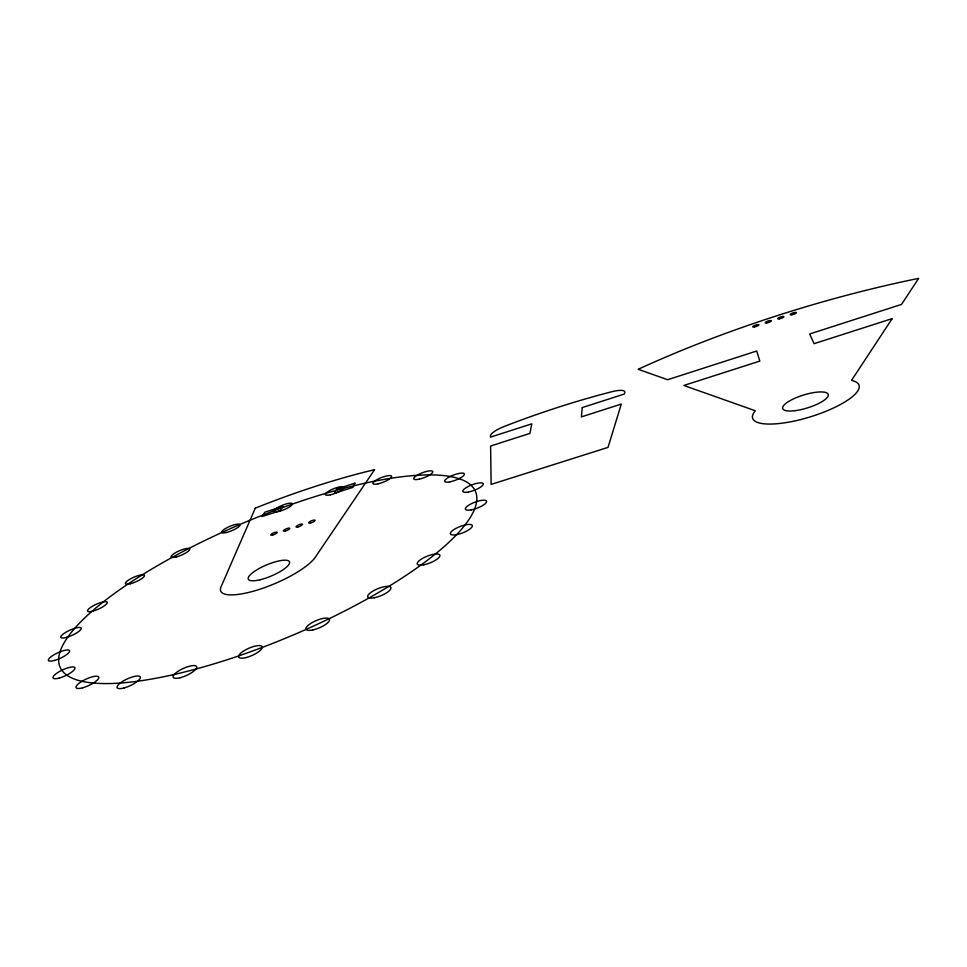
<?xml version="1.0" encoding="UTF-8"?>
<svg xmlns="http://www.w3.org/2000/svg" width="967" height="967" viewBox="0 0 967 967"><rect width="100%" height="100%" fill="white"/><g stroke="black" fill="none" stroke-linecap="round" stroke-linejoin="round"><path stroke-width="1.45" d="M582.267 407.578L581.385 416.886L621.298 404.073L608.025 447.383L491.127 484.407L490.607 446.017L529.916 433.397L531.79 423.824L490.487 437.12L490.474 435.875A18.204 4.509 -20.2 0 1 504.883 426.205A285.869 82.558 -20 0 1 611.591 391.78A18.446 4.593 -19.3 0 1 624.815 392.614L624.38 394.016L582.267 407.578M255.288 508.158L221.044 586.824A52.194 14.082 -22.8 0 0 258.213 589.761A52.194 14.082 -22.8 0 0 315.363 557.125L374.58 469.696A271.63 74.072 -22.9 0 0 255.288 508.158M354.937 483.186L352.87 487.368L334.57 493.243L336.77 489.024L354.937 483.186M282.702 506.418L280.116 510.733L262.105 516.523L264.825 512.172L282.702 506.418M892.166 318.627L851.552 380.369A55.699 15.726 -17.2 0 1 811.531 416.475A55.699 15.726 -17.2 0 1 755.3 410.757L683.862 385.458L759.82 361.09L756.726 351.021L667.629 379.717L638.196 369.285A400.12 115.605 -17 0 1 918.65 278.375L901.534 304.4L809.681 333.978L814.069 343.684L892.166 318.627M794.934 410.685A23.861 6.733 -17.2 0 0 828.308 394.681A23.861 6.733 -17.2 0 0 793.109 399.057A23.861 6.733 -17.2 0 0 794.934 410.685M172.513 674.845A225.504 61.272 -22.9 0 0 476.61 495.442A225.504 61.272 -22.9 0 0 154.079 567.665A225.504 61.272 -22.9 0 0 172.513 674.845M93.352 610.987A10.782 2.647 -24.1 0 0 107.204 602.296A10.782 2.647 -24.1 0 0 91.502 606.805A10.782 2.647 -24.1 0 0 93.352 610.987M130.605 583.693A10.419 2.514 -23.6 0 0 144.494 575.438A10.419 2.514 -23.6 0 0 129.614 579.39A10.419 2.514 -23.6 0 0 130.605 583.693M176.477 556.907A10.141 2.43 -23.2 0 0 189.774 548.99A10.141 2.43 -23.2 0 0 175.063 552.943A10.141 2.43 -23.2 0 0 176.477 556.907M226.616 532.454A9.96 2.381 -22.7 0 0 240.07 524.803A9.96 2.381 -22.7 0 0 225.855 528.308A9.96 2.381 -22.7 0 0 226.616 532.454M279.233 511.301A9.875 2.369 -22.2 0 0 292.336 503.795A9.875 2.369 -22.2 0 0 277.976 507.373A9.875 2.369 -22.2 0 0 279.233 511.301M330.315 494.838A9.9 2.405 -21.8 0 0 343.841 487.416A9.9 2.405 -21.8 0 0 329.674 490.607A9.9 2.405 -21.8 0 0 330.315 494.838M378.17 483.79A10.021 2.49 -21.4 0 0 391.635 476.308A10.021 2.49 -21.4 0 0 377.033 479.608A10.021 2.49 -21.4 0 0 378.17 483.79M419.279 479.161A10.238 2.611 -21.1 0 0 432.829 471.533A10.238 2.611 -21.1 0 0 417.708 474.93A10.238 2.611 -21.1 0 0 419.279 479.161M449.969 481.832A10.54 2.768 -20.8 0 0 464.438 474.023A10.54 2.768 -20.8 0 0 449.232 476.997A10.54 2.768 -20.8 0 0 449.969 481.832M468.415 492.01A10.903 2.961 -20.7 0 0 483.282 483.875A10.903 2.961 -20.7 0 0 467.436 486.897A10.903 2.961 -20.7 0 0 468.415 492.01M471.195 509.863A11.314 3.191 -20.7 0 0 486.606 501.329A11.314 3.191 -20.7 0 0 470.155 504.351A11.314 3.191 -20.7 0 0 471.195 509.863M456.303 534.691A11.737 3.433 -21 0 0 472.355 525.71A11.737 3.433 -21 0 0 455.384 528.695A11.737 3.433 -21 0 0 456.303 534.691M423.897 564.776A12.136 3.65 -21.5 0 0 439.9 555.191A12.136 3.65 -21.5 0 0 421.938 558.745A12.136 3.65 -21.5 0 0 423.897 564.776M374.205 597.763A12.486 3.832 -22.1 0 0 390.946 587.718A12.486 3.832 -22.1 0 0 372.803 591.175A12.486 3.832 -22.1 0 0 374.205 597.763M312.909 629.916A12.74 3.941 -22.9 0 0 329.529 619.351A12.74 3.941 -22.9 0 0 310.818 623.389A12.74 3.941 -22.9 0 0 312.909 629.916M245.836 657.608A12.885 3.953 -23.7 0 0 262.178 646.705A12.885 3.953 -23.7 0 0 243.116 651.335A12.885 3.953 -23.7 0 0 245.836 657.608M179.935 677.77A12.897 3.856 -24.4 0 0 196.712 666.783A12.897 3.856 -24.4 0 0 178.061 671.291A12.897 3.856 -24.4 0 0 179.935 677.77M124.211 687.9A12.752 3.687 -24.8 0 0 140.3 676.96A12.752 3.687 -24.8 0 0 121.624 682.049A12.752 3.687 -24.8 0 0 124.211 687.9M82.739 687.779A12.486 3.469 -25 0 0 98.743 677.13A12.486 3.469 -25 0 0 80.708 682.086A12.486 3.469 -25 0 0 82.739 687.779M59.338 678.024A12.1 3.239 -25 0 0 75.003 667.81A12.1 3.239 -25 0 0 57.645 672.633A12.1 3.239 -25 0 0 59.338 678.024M54.49 660.449A11.664 3.01 -24.8 0 0 69.636 650.743A11.664 3.01 -24.8 0 0 52.907 655.433A11.664 3.01 -24.8 0 0 54.49 660.449M66.711 637.338A11.205 2.804 -24.5 0 0 81.228 628.151A11.205 2.804 -24.5 0 0 65.067 632.744A11.205 2.804 -24.5 0 0 66.711 637.338M259.93 579.789A22.362 6.032 -22.8 0 0 289.556 562.008A22.362 6.032 -22.8 0 0 257.149 569.636A22.362 6.032 -22.8 0 0 259.93 579.789M791.792 314.771A3.3 0.774 -17.7 0 0 796.445 312.643A3.3 0.774 -17.7 0 0 791.647 313.429A3.3 0.774 -17.7 0 0 791.792 314.771M779.257 318.844A3.288 0.762 -17.8 0 0 783.911 316.717A3.288 0.762 -17.8 0 0 779.148 317.49A3.288 0.762 -17.8 0 0 779.257 318.844M754.272 326.955A3.276 0.762 -18 0 0 758.938 324.827A3.276 0.762 -18 0 0 754.236 325.577A3.276 0.762 -18 0 0 754.272 326.955M766.746 322.905A3.276 0.762 -17.9 0 0 771.4 320.778A3.276 0.762 -17.9 0 0 766.674 321.54A3.276 0.762 -17.9 0 0 766.746 322.905M285.192 531.016A3.469 0.87 -22.4 0 0 289.798 528.333A3.469 0.87 -22.4 0 0 284.757 529.553A3.469 0.87 -22.4 0 0 285.192 531.016M272.585 535.029A3.469 0.87 -22.5 0 0 277.203 532.346A3.469 0.87 -22.5 0 0 272.198 533.554A3.469 0.87 -22.5 0 0 272.585 535.029M297.836 526.979A3.469 0.882 -22.3 0 0 302.429 524.307A3.469 0.882 -22.3 0 0 297.365 525.528A3.469 0.882 -22.3 0 0 297.836 526.979M310.528 522.942A3.469 0.882 -22.1 0 0 315.085 520.27A3.469 0.882 -22.1 0 0 309.996 521.503A3.469 0.882 -22.1 0 0 310.528 522.942"/></g></svg>
